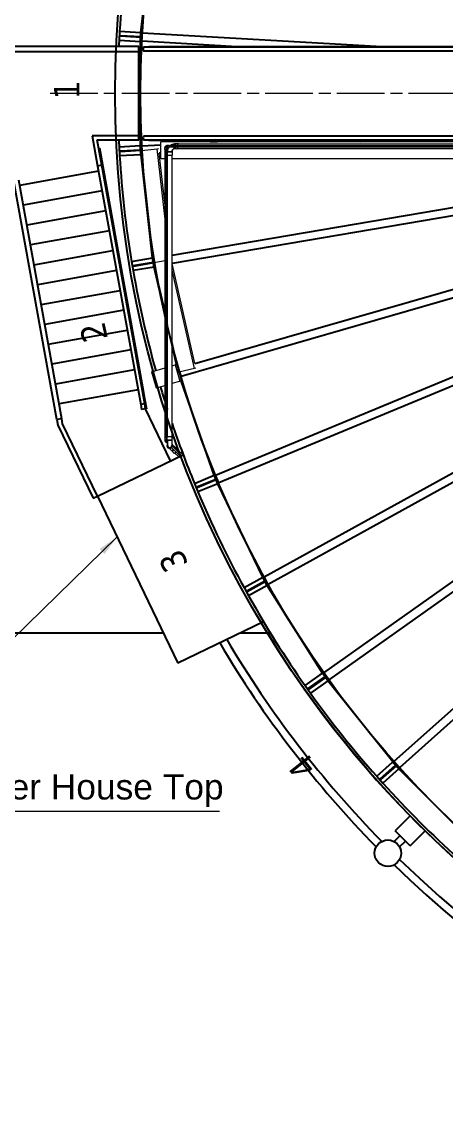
# Model space of a CAD drawing. Header units: millimetres. Extents: x 0 to 118900, y 0 to 84100.
# Drawn here: x 41833 to 46862, y 6551 to 19628 of the extents above; entities that cross this region are included whole.
import ezdxf

# ---------------------------------------------------------------- set-up
doc = ezdxf.new("R2010")
doc.units = ezdxf.units.MM
doc.header["$LTSCALE"] = 100
doc.linetypes.add('CHAIN', pattern=[0.3543, 0.2362, -0.0295, 0.0591, -0.0295])
for name, color, linetype, lineweight, true_color in [('4003-AREA-04.1_F-Foundation', 7, 'Continuous', 25, 0xadadad), ('P_Anti-Foam (AF)', 6, 'Continuous', 18, 0xff00ff), ('P_Cable Ducts (CD)', 30, 'Continuous', 18, 0xff7f00), ('P_Technical Water (TW)', 140, 'Continuous', 18, 0x00bfff)]:
    doc.layers.add(name, color=color, linetype=linetype, lineweight=lineweight, true_color=true_color)
for name, color, linetype, lineweight in [('4003-AREA-04.1_T-Tank', 7, 'Continuous', 25), ('Center Mark', 7, 'Continuous', 18), ('Dimension', 7, 'Continuous', 18), ('Symbol', 7, 'Continuous', 18), ('Visible', 7, 'Continuous', 25)]:
    doc.layers.add(name, color=color, linetype=linetype, lineweight=lineweight)
doc.styles.add('Text Style176', font='tahoma.ttf')
doc.styles.add('Title', font='arial.ttf')
doc.dimstyles.new('Default - Method 2a$7', dxfattribs={"dimscale": 100, "dimtxt": 3, "dimasz": 2.5, "dimexe": 3, "dimexo": 0.5, "dimgap": 0.7, "dimtad": 0, "dimtoh": 1, "dimdec": 1, "dimrnd": 1e-08, "dimtxsty": 'Title', "dimcen": 0.09, "dimdle": 10, "dimclrd": 256, "dimclre": 256, "dimclrt": 7, "dimazin": 2, "dimtfac": 0.833333, "dimtdec": 1, "dimtmove": 0, "dimatfit": 3, "dimfxl": 1, "dimtolj": 1, "dimlwd": -1, "dimlwe": -1, "dimarcsym": 0})
doc.dimstyles.new('Default - Method 2b', dxfattribs={"dimscale": 100, "dimtxt": 3, "dimasz": 2.5, "dimexe": 3, "dimexo": 0.5, "dimgap": 0.7, "dimtad": 0, "dimtoh": 1, "dimdec": 1, "dimrnd": 1e-08, "dimtxsty": 'Title', "dimcen": 0.09, "dimdle": 10, "dimclrd": 256, "dimclre": 256, "dimclrt": 7, "dimadec": 0, "dimazin": 2, "dimtfac": 0.833333, "dimtdec": 1, "dimtmove": 0, "dimatfit": 3, "dimfxl": 1, "dimtolj": 1, "dimlwd": -1, "dimlwe": -1, "dimarcsym": 0})

# ---------------------------------------------------------------- blocks, each defined once
blk = doc.blocks.new('*D26')
at = {"layer": 'Defpoints', "color": 0, "transparency": 16777216}
for p in [(24938, 18780), (55188, 18780), (55188, 4280)]:
    blk.add_point(p, dxfattribs=at)
at = {"layer": 'Dimension', "transparency": 16777216}
for p, q in [((24938, 18730), (24938, 3980)), ((55188, 18730), (55188, 3980)), ((25188, 4280), (54938, 4280))]:
    blk.add_line(p, q, dxfattribs=at)
for points in [[(25188, 4321), (25188, 4238), (24938, 4280)], [(54938, 4321), (54938, 4238), (55188, 4280)]]:
    blk.add_solid(points, dxfattribs=at)
at = {"layer": 'Dimension', "color": 7, "transparency": 16777216, "insert": (39499, 4350), "char_height": 300, "attachment_point": 7, "style": 'Title'}
blk.add_mtext('\\A1;30250', dxfattribs=at)

msp = doc.modelspace()

# ---------------------------------------------------------------- linework, layer by layer
at = {"layer": '4003-AREA-04.1_F-Foundation'}
msp.add_circle((55187.91, 18779.59), 12250, dxfattribs=at)
at = {"layer": '4003-AREA-04.1_T-Tank'}
msp.add_circle((55187.91, 18779.59), 11950, dxfattribs=at)
at = {"layer": 'Center Mark', "linetype": 'CHAIN', "ltscale": 23.990969}
msp.add_line((68233.91, 18779.59), (42141.91, 18779.59), dxfattribs=at)
at = {"layer": 'P_Anti-Foam (AF)'}
for p, q in [((43640.22, 18180.86), (43643.8, 18183.19)), ((43661.08, 18183.89), (43645.97, 18183.89)), ((43683.56, 18183.89), (43672.94, 18183.89)), ((43683.56, 18181.59), (52498.49, 18181.59)), ((43557.98, 18093.59), (43555.59, 18089.59)), ((43555.59, 18089.59), (43614.19, 18089.59)), ((43555.59, 18089.59), (43555.59, 18070.49)), ((43555.59, 18060.89), (43555.59, 18049.59)), ((43555.59, 18049.59), (43614.19, 18049.59)), ((43557.89, 14706.62), (43557.89, 18049.59)), ((43611.89, 14706.62), (43611.89, 18049.59)), ((43612.05, 18093.19), (43614.19, 18089.59)), ((43614.19, 18089.59), (43614.19, 18070.49)), ((43614.19, 18060.89), (43614.19, 18049.59)), ((43640.59, 18128.08), (43643.8, 18125.99)), ((43661.08, 18125.29), (43645.97, 18125.29)), ((43683.56, 18125.29), (43672.94, 18125.29)), ((43683.56, 18127.59), (52498.49, 18127.59)), ((43614.19, 14706.62), (43555.59, 14706.62)), ((43555.59, 14695.32), (43555.59, 14706.62)), ((43555.59, 14666.62), (43555.59, 14685.72)), ((43614.19, 14666.62), (43555.59, 14666.62)), ((43557.9, 14662.76), (43555.59, 14666.62)), ((43557.89, 14662.76), (43557.89, 14601.73)), ((43611.89, 14662.76), (43614.19, 14666.62)), ((43611.89, 14601.73), (43611.89, 14662.76)), ((43611.89, 14601.73), (43611.89, 14662.76)), ((43614.19, 14695.32), (43614.19, 14706.62)), ((43614.19, 14666.62), (43614.19, 14685.72)), ((43580.78, 14568.67), (43611.52, 14540.31)), ((43580.78, 14568.67), (43611.52, 14540.31)), ((43611.52, 14540.31), (43612.8, 14536)), ((43630.17, 14554.83), (43612.8, 14536)), ((43626.83, 14523.05), (43612.8, 14536)), ((43648.14, 14579.99), (43617.4, 14608.36)), ((43648.14, 14579.99), (43617.4, 14608.36)), ((43642.19, 14508.88), (43633.89, 14516.54)), ((43658.31, 14526.35), (43642.19, 14508.88)), ((43652.53, 14579.07), (43642.39, 14568.07)), ((43648.14, 14579.99), (43652.53, 14579.07)), ((43666.57, 14566.12), (43652.53, 14579.07)), ((43681.93, 14551.94), (43670.53, 14539.59)), ((43681.93, 14551.94), (43673.63, 14559.61)), ((43743.71, 14491.8), (43680.37, 14550.25)), ((43691.38, 14466.61), (43643.75, 14510.57))]:
    msp.add_line(p, q, dxfattribs=at)
for centre, radius, start, end in [((43556.35, 18065.69), 4.65, 101.812282, 258.187718), ((43555.34, 18070.49), 0.25, 281.812282, 0), ((43555.34, 18060.89), 0.25, 0, 78.187718), ((43614.44, 18070.49), 0.25, 180, 258.187718), ((43614.44, 18060.89), 0.25, 101.812282, 180), ((43613.44, 18065.69), 4.65, 281.812282, 78.187718), ((43556.35, 14690.52), 4.65, 101.812282, 258.187718), ((43555.34, 14695.32), 0.25, 281.812282, 0), ((43555.34, 14685.72), 0.25, 0, 78.187718), ((43614.44, 14695.32), 0.25, 180, 258.187718), ((43614.44, 14685.72), 0.25, 101.812282, 180), ((43613.44, 14690.52), 4.65, 281.812282, 78.187718), ((43584.89, 14601.62), 33.2, 144.414988, 35.585012), ((43584.89, 14601.62), 29.3, 157.146618, 22.853382), ((43630.87, 14520.35), 4.65, 149.112885, 305.48832), ((43626.66, 14522.87), 0.25, 329.112885, 47.300603), ((43633.72, 14516.36), 0.25, 47.300603, 125.48832), ((43666.74, 14566.3), 0.25, 227.300603, 305.48832), ((43669.59, 14562.31), 4.65, 329.112885, 125.48832), ((43673.8, 14559.79), 0.25, 149.112885, 227.300603)]:
    msp.add_arc(centre, radius, start, end, dxfattribs=at)
for centre, major_axis, start_param, end_param in [((43645.97, 18154.59), (0, 29.3), 0, 1.2585814), ((43683.56, 18154.59), (0, 29.3), 5.88431855, 7.54176671), ((43683.56, 18154.59), (0, 27), 0, 1.23095942), ((43645.97, 18154.59), (0, -29.3), 5.02460391, 6.28318531), ((43683.56, 18154.59), (0, -29.3), 5.02460391, 6.68205207), ((43683.56, 18154.59), (0, -27), 5.05222589, 6.28318531)]:
    msp.add_ellipse(centre, major_axis=major_axis, ratio=0.34202014, start_param=start_param, end_param=end_param, dxfattribs=at)
for points, knots in [([(43641.12, 18181.45), (43632.57, 18180.96), (43624.1, 18179.16), (43608.03, 18173.11), (43600.45, 18168.85), (43593.63, 18163.59)], [3.19563726, 3.19563726, 3.19563726, 3.19563726, 3.481706808, 3.481706808, 3.768932928, 3.768932928, 3.768932928, 3.768932928]), ([(43593.63, 18163.59), (43601.06, 18169.33), (43609.41, 18173.86), (43625.64, 18179.47), (43633.35, 18181.01), (43641.12, 18181.45)], [5.550404291, 5.550404291, 5.550404291, 5.550404291, 5.8635853, 5.8635853, 6.123699959, 6.123699959, 6.123699959, 6.123699959]), ([(43633.6, 18163.59), (43633.7, 18164.44), (43633.82, 18165.28), (43634.42, 18169.08), (43635.07, 18171.78), (43636.71, 18176.39), (43637.68, 18178.24), (43639.22, 18180.09), (43639.72, 18180.54), (43640.22, 18180.86)], [-3.3231971, -3.3231971, -3.3231971, -3.3231971, -3.05108275, -3.05108275, -2.06065177, -2.06065177, -1.04558349, -1.04558349, -0.5911917, -0.5911917, -0.5911917, -0.5911917]), ([(43654.49, 18163.59), (43654.72, 18165.76), (43655.03, 18167.86), (43656.04, 18172.94), (43656.84, 18175.76), (43658.94, 18180.89), (43660.23, 18183.17), (43662.81, 18185.71), (43663.67, 18186.37), (43666.02, 18187.56), (43667.67, 18187.92), (43670.57, 18187.61), (43671.79, 18187.15), (43674, 18185.81), (43674.96, 18184.91), (43675.79, 18183.89)], [1.87336372, 1.87336372, 1.87336372, 1.87336372, 2.09782406, 2.09782406, 2.44390059, 2.44390059, 2.8174678, 2.8174678, 2.97004018, 2.97004018, 3.17762017, 3.17762017, 3.34599852, 3.34599852, 3.53657368, 3.53657368, 3.53657368, 3.53657368]), ([(43574.83, 18143.84), (43574.79, 18143.79), (43574.76, 18143.75), (43569.64, 18136.39), (43565.62, 18128.32), (43559.97, 18111.39), (43558.35, 18102.51), (43557.98, 18093.59)], [4.07301022, 4.07301022, 4.07301022, 4.07301022, 4.074948281, 4.074948281, 4.371569017, 4.371569017, 4.668189753, 4.668189753, 4.668189753, 4.668189753]), ([(43557.98, 18093.59), (43558.32, 18101.71), (43559.69, 18109.79), (43564.82, 18126.61), (43568.94, 18135.23), (43574.45, 18143.3), (43574.64, 18143.57), (43574.83, 18143.84)], [4.651147466, 4.651147466, 4.651147466, 4.651147466, 4.921107504, 4.921107504, 5.235266769, 5.235266769, 5.246326999, 5.246326999, 5.246326999, 5.246326999]), ([(43557.98, 18093.59), (43557.98, 18093.58), (43558.13, 18093.58), (43559.1, 18093.57), (43560.45, 18093.56), (43564.36, 18093.53), (43566.88, 18093.51), (43572.77, 18093.47), (43576.08, 18093.44), (43583.07, 18093.39), (43586.69, 18093.36), (43593.51, 18093.3), (43596.68, 18093.27), (43602.56, 18093.22), (43605.17, 18093.19), (43608.11, 18093.17), (43608.9, 18093.17), (43610.04, 18093.16), (43610.46, 18093.16), (43611.22, 18093.17), (43611.53, 18093.17), (43611.94, 18093.18), (43612.05, 18093.18), (43612.05, 18093.19)], [-16.07935839, -16.07935839, -16.07935839, -16.07935839, -15.57658552, -15.57658552, -14.50636277, -14.50636277, -13.43875799, -13.43875799, -12.3711817, -12.3711817, -11.29793947, -11.29793947, -10.28432187, -10.28432187, -9.20957383, -9.20957383, -8.73953324, -8.73953324, -8.39016301, -8.39016301, -7.98260766, -7.98260766, -7.57105675, -7.57105675, -7.57105675, -7.57105675]), ([(43641.78, 18127.3), (43639.19, 18126.94), (43636.63, 18126.25), (43631.3, 18124.04), (43628.56, 18122.42), (43623.51, 18118.34), (43621.2, 18115.89), (43617.24, 18110.29), (43615.59, 18107.15), (43613.15, 18100.42), (43612.36, 18096.83), (43612.05, 18093.19)], [3.27139234, 3.27139234, 3.27139234, 3.27139234, 3.51286029, 3.51286029, 3.7900158, 3.7900158, 4.06717131, 4.06717131, 4.34432682, 4.34432682, 4.62148233, 4.62148233, 4.62148233, 4.62148233]), ([(43612.05, 18093.19), (43612.28, 18095.84), (43612.75, 18098.46), (43614.51, 18104.68), (43616.07, 18108.17), (43620.05, 18114.53), (43622.49, 18117.36), (43628.02, 18122.11), (43631.12, 18123.99), (43636.77, 18126.29), (43639.27, 18126.95), (43641.78, 18127.3)], [4.69785489, 4.69785489, 4.69785489, 4.69785489, 4.89934259, 4.89934259, 5.19453854, 5.19453854, 5.4990448, 5.4990448, 5.81320407, 5.81320407, 6.04794488, 6.04794488, 6.04794488, 6.04794488]), ([(43640.59, 18128.08), (43639.66, 18128.69), (43638.75, 18129.71), (43636.84, 18132.92), (43635.89, 18135.32), (43634.52, 18140.42), (43634.04, 18142.93), (43633.7, 18145.59)], [-7.91615287, -7.91615287, -7.91615287, -7.91615287, -7.08251383, -7.08251383, -6.01068972, -6.01068972, -5.16301016, -5.16301016, -5.16301016, -5.16301016]), ([(43668.43, 18121.39), (43667.14, 18121.39), (43665.86, 18121.73), (43663.41, 18122.93), (43662.32, 18123.87), (43659.87, 18126.66), (43658.73, 18128.76), (43656.69, 18133.86), (43655.86, 18136.94), (43654.93, 18142.01), (43654.68, 18143.78), (43654.49, 18145.59)], [0, 0, 0, 0, 0.16661269, 0.16661269, 0.3718384, 0.3718384, 0.7078815, 0.7078815, 1.08037225, 1.08037225, 1.26822894, 1.26822894, 1.26822894, 1.26822894]), ([(43675.79, 18125.29), (43675.1, 18124.46), (43674.33, 18123.7), (43672.05, 18122.08), (43670.29, 18121.39), (43668.43, 18121.39)], [5.888204279, 5.888204279, 5.888204279, 5.888204279, 6.045247928, 6.045247928, 6.283185307, 6.283185307, 6.283185307, 6.283185307]), ([(43584.89, 14662.62), (43582.44, 14662.62), (43579.99, 14662.62), (43575.35, 14662.62), (43573.17, 14662.63), (43568.07, 14662.64), (43565.39, 14662.65), (43561.13, 14662.68), (43559.59, 14662.7), (43558.18, 14662.73), (43557.9, 14662.75), (43557.9, 14662.76)], [-17.0223675, -17.0223675, -17.0223675, -17.0223675, -16.28556608, -16.28556608, -15.57658552, -15.57658552, -14.50636277, -14.50636277, -13.43875799, -13.43875799, -12.77911943, -12.77911943, -12.77911943, -12.77911943]), ([(43611.89, 14662.76), (43611.89, 14662.76), (43611.86, 14662.75), (43611.53, 14662.72), (43610.67, 14662.71), (43607.85, 14662.67), (43605.9, 14662.66), (43601.06, 14662.64), (43598.2, 14662.63), (43591.83, 14662.62), (43588.38, 14662.62), (43584.89, 14662.62)], [-4.24379337, -4.24379337, -4.24379337, -4.24379337, -4.02678662, -4.02678662, -3.05108275, -3.05108275, -2.06065177, -2.06065177, -1.04558349, -1.04558349, 0, 0, 0, 0]), ([(43611.52, 14540.31), (43611.53, 14540.3), (43611.6, 14540.36), (43612.11, 14540.86), (43612.96, 14541.74), (43615.43, 14544.33), (43616.99, 14545.97), (43620.77, 14549.99), (43622.99, 14552.36), (43626.11, 14555.71), (43626.88, 14556.54), (43627.65, 14557.38)], [-12.76763374, -12.76763374, -12.76763374, -12.76763374, -12.3711817, -12.3711817, -11.29793947, -11.29793947, -10.28432187, -10.28432187, -9.20957383, -9.20957383, -8.86407228, -8.86407228, -8.86407228, -8.86407228]), ([(43639.83, 14570.66), (43641.65, 14572.67), (43643.25, 14574.44), (43645.89, 14577.39), (43646.89, 14578.51), (43647.94, 14579.71), (43648.16, 14579.98), (43648.14, 14579.99)], [-6.9771022, -6.9771022, -6.9771022, -6.9771022, -6.01068972, -6.01068972, -5.00398108, -5.00398108, -4.25526001, -4.25526001, -4.25526001, -4.25526001])]:
    msp.add_open_spline(points, degree=3, knots=knots, dxfattribs=at)
at = {"layer": 'P_Cable Ducts (CD)'}
for p, q in [((52596.64, 18204.59), (43478.68, 18204.59)), ((43478.68, 18004.59), (43478.68, 18204.59)), ((43248.15, 18103.28), (43434.87, 18124.32)), ((43397.66, 16776.35), (43248.15, 18103.28)), ((43434.87, 18124.32), (43452.4, 18126.3)), ((43528.91, 17289.72), (43434.87, 18124.32)), ((43528.91, 17451.85), (43459.23, 18070.29)), ((43528.91, 18004.59), (43478.68, 18004.59)), ((43557.89, 18004.59), (43546.91, 18004.59)), ((52574.05, 18004.59), (43611.89, 18004.59)), ((43557.89, 17194.6), (43546.91, 17292.09)), ((43557.89, 17032.48), (43546.91, 17129.97)), ((43397.66, 16776.35), (43528.91, 16798.65)), ((43528.91, 16201.31), (43397.66, 16776.35)), ((43546.91, 16801.71), (43557.89, 16803.57)), ((43883.38, 15574.27), (43612.39, 16761.56)), ((43877.99, 15516.31), (43611.89, 16682.16)), ((43557.89, 16074.32), (43546.91, 16122.44)), ((43694.8, 15474.5), (43611.89, 15837.73)), ((43667.91, 15564.81), (43650.5, 15559.79)), ((43723.28, 15372.62), (43667.91, 15564.81)), ((43366.89, 15478.08), (43528.91, 15524.76)), ((43366.89, 15478.08), (43422.26, 15285.9)), ((43546.91, 15529.95), (43557.89, 15533.11)), ((43611.89, 15548.67), (43650.5, 15559.79)), ((43650.5, 15559.79), (43705.86, 15367.6)), ((43877.99, 15516.31), (43694.8, 15474.5)), ((43895.19, 15520.23), (43877.99, 15516.31)), ((43422.26, 15285.9), (43528.91, 15316.63)), ((43546.91, 15321.81), (43557.89, 15324.98)), ((43611.89, 15340.53), (43705.86, 15367.6)), ((43705.86, 15367.6), (43723.28, 15372.62))]:
    msp.add_line(p, q, dxfattribs=at)
at = {"layer": 'P_Technical Water (TW)'}
for p, q in [((43529.15, 18140.27), (43527.16, 18136.59)), ((43548.66, 18136.59), (43527.16, 18136.59)), ((43527.16, 18128.09), (43527.16, 18136.59)), ((43527.16, 18114.59), (43527.16, 18121.29)), ((43548.66, 18114.59), (43527.16, 18114.59)), ((43528.91, 14700.99), (43528.91, 18114.59)), ((43546.91, 14700.99), (43546.91, 18114.59)), ((43547.25, 18139.19), (43548.66, 18136.59)), ((43548.66, 18128.09), (43548.66, 18136.59)), ((43548.66, 18114.59), (43548.66, 18121.29)), ((43550.77, 18163.17), (43554.1, 18165.13)), ((43551.78, 18145.42), (43554.1, 18144.05)), ((43554.82, 18165.34), (43561.75, 18165.34)), ((43554.82, 18143.84), (43561.75, 18143.84)), ((43569.2, 18165.34), (43575.5, 18165.34)), ((43569.2, 18143.84), (43575.5, 18143.84)), ((43575.5, 18163.59), (52606.08, 18163.59)), ((43575.5, 18145.59), (52610.44, 18145.59)), ((43527.16, 14700.99), (43548.66, 14700.99)), ((43527.16, 14700.99), (43527.16, 14694.29)), ((43527.16, 14687.49), (43527.16, 14678.99)), ((43527.16, 14678.99), (43548.66, 14678.99)), ((43528.91, 14675.76), (43527.16, 14678.99)), ((43528.91, 14675.76), (43528.91, 14661.28)), ((43538.34, 14647.75), (43541.9, 14644.16)), ((43542.92, 14640.63), (43557.89, 14655.44)), ((43546.91, 14675.76), (43548.66, 14678.99)), ((43546.91, 14661.28), (43546.91, 14675.76)), ((43546.91, 14661.28), (43546.91, 14675.76)), ((43548.66, 14700.99), (43548.66, 14694.29)), ((43548.66, 14687.49), (43548.66, 14678.99)), ((43554.7, 14656.81), (43551.15, 14660.4)), ((43554.7, 14656.81), (43551.15, 14660.4)), ((43554.69, 14656.81), (43557.89, 14655.84)), ((43541.89, 14644.16), (43542.92, 14640.63)), ((43542.92, 14640.63), (43548.89, 14634.59)), ((43553.67, 14629.75), (43557.89, 14625.48)), ((43708.97, 14475.08), (43607.74, 14577.53)), ((43726.12, 14483.34), (43617.12, 14593.64))]:
    msp.add_line(p, q, dxfattribs=at)
for centre, radius, start, end in [((43527.97, 18124.69), 3.31, 107.346348, 252.653652), ((43526.91, 18128.09), 0.25, 287.346348, 0), ((43526.91, 18121.29), 0.25, 0, 72.653652), ((43548.91, 18128.09), 0.25, 180, 252.653652), ((43548.91, 18121.29), 0.25, 107.346348, 180), ((43547.85, 18124.69), 3.31, 287.346348, 72.653652), ((43527.97, 14690.89), 3.31, 107.346348, 252.653652), ((43537.91, 14660.99), 13.25, 132.784695, 47.215305), ((43526.91, 14694.29), 0.25, 287.346348, 0), ((43526.91, 14687.49), 0.25, 0, 72.653652), ((43537.91, 14660.99), 10.75, 146.846591, 33.153408), ((43548.91, 14694.29), 0.25, 180, 252.653652), ((43548.91, 14687.49), 0.25, 107.346348, 180), ((43547.85, 14690.89), 3.31, 287.346348, 72.653652), ((43551.86, 14632.74), 3.31, 152.005975, 297.313279), ((43548.71, 14634.41), 0.25, 332.005975, 44.659627), ((43553.49, 14629.58), 0.25, 44.659627, 117.313279)]:
    msp.add_arc(centre, radius, start, end, dxfattribs=at)
for centre, major_axis, start_param, end_param in [((43554.82, 18154.59), (0, 10.75), 0, 3.14159265), ((43575.5, 18154.59), (0, 10.75), 5.70454917, 10.0034141), ((43575.5, 18154.59), (0, -9), 3.14159265, 6.28318531)]:
    msp.add_ellipse(centre, major_axis=major_axis, ratio=0.34202014, start_param=start_param, end_param=end_param, dxfattribs=at)
for points, knots in [([(43529.15, 18140.27), (43529.45, 18142.53), (43530.02, 18144.76), (43531.7, 18149), (43532.8, 18151.02), (43535.48, 18154.71), (43537.06, 18156.39), (43540.59, 18159.28), (43542.55, 18160.49), (43546.65, 18162.32), (43548.79, 18162.95), (43550.97, 18163.29)], [3.28085783, 3.28085783, 3.28085783, 3.28085783, 3.53966274, 3.53966274, 3.79846765, 3.79846765, 4.05727256, 4.05727256, 4.31607747, 4.31607747, 4.56643863, 4.56643863, 4.56643863, 4.56643863]), ([(43529.15, 18140.27), (43529.35, 18141.8), (43529.68, 18143.31), (43530.94, 18147.43), (43532.15, 18149.96), (43535.27, 18154.53), (43537.19, 18156.58), (43541.57, 18159.97), (43544.04, 18161.31), (43548.06, 18162.7), (43549.51, 18163.06), (43550.97, 18163.29)], [4.74621341, 4.74621341, 4.74621341, 4.74621341, 4.9211075, 4.9211075, 5.23526677, 5.23526677, 5.54942603, 5.54942603, 5.8635853, 5.8635853, 6.03179422, 6.03179422, 6.03179422, 6.03179422]), ([(43529.15, 18140.27), (43529.15, 18140.25), (43529.29, 18140.23), (43529.93, 18140.16), (43530.52, 18140.12), (43532.06, 18140.01), (43533.01, 18139.95), (43535.15, 18139.81), (43536.32, 18139.74), (43538.73, 18139.59), (43539.94, 18139.51), (43542.14, 18139.37), (43543.13, 18139.31), (43544.81, 18139.21), (43545.51, 18139.17), (43546.31, 18139.15), (43546.53, 18139.14), (43546.88, 18139.14), (43547.01, 18139.15), (43547.2, 18139.16), (43547.25, 18139.17), (43547.25, 18139.19)], [-5.38075005, -5.38075005, -5.38075005, -5.38075005, -5.10167857, -5.10167857, -4.74348592, -4.74348592, -4.3836098, -4.3836098, -4.02207002, -4.02207002, -3.65904167, -3.65904167, -3.32476124, -3.32476124, -3.00328669, -3.00328669, -2.84994124, -2.84994124, -2.69860751, -2.69860751, -2.54262273, -2.54262273, -2.54262273, -2.54262273]), ([(43547.25, 18139.19), (43547.41, 18139.8), (43547.63, 18140.39), (43548.17, 18141.49), (43548.48, 18142), (43549.19, 18142.93), (43549.58, 18143.35), (43550.42, 18144.08), (43550.86, 18144.4), (43551.64, 18144.84), (43551.96, 18144.99), (43552.29, 18145.12)], [3.418428905, 3.418428905, 3.418428905, 3.418428905, 3.619980897, 3.619980897, 3.821532888, 3.821532888, 4.02308488, 4.02308488, 4.224636871, 4.224636871, 4.363794062, 4.363794062, 4.363794062, 4.363794062]), ([(43547.25, 18139.19), (43547.25, 18139.2), (43547.26, 18139.21), (43547.49, 18140.08), (43547.84, 18140.9), (43548.72, 18142.38), (43549.27, 18143.05), (43550.52, 18144.19), (43551.22, 18144.65), (43552.07, 18145.03), (43552.18, 18145.07), (43552.29, 18145.12)], [4.883784491, 4.883784491, 4.883784491, 4.883784491, 4.887691037, 4.887691037, 5.171848072, 5.171848072, 5.467597278, 5.467597278, 5.781756543, 5.781756543, 5.829149647, 5.829149647, 5.829149647, 5.829149647]), ([(43551.78, 18145.42), (43551.48, 18145.59), (43551.19, 18145.88), (43550.49, 18146.84), (43550.11, 18147.61), (43549.48, 18149.42), (43549.22, 18150.42), (43548.85, 18152.56), (43548.74, 18153.68), (43548.66, 18155.91), (43548.69, 18157.01), (43548.9, 18159.07), (43549.08, 18160.01), (43549.57, 18161.6), (43549.87, 18162.24), (43550.39, 18162.89), (43550.58, 18163.06), (43550.77, 18163.17)], [-2.66035015, -2.66035015, -2.66035015, -2.66035015, -2.4076982, -2.4076982, -2.04802103, -2.04802103, -1.70758077, -1.70758077, -1.37247391, -1.37247391, -1.03554171, -1.03554171, -0.69447124, -0.69447124, -0.34920521, -0.34920521, -0.17418366, -0.17418366, -0.17418366, -0.17418366]), ([(43570.27, 18143.84), (43570.26, 18143.84), (43570.26, 18143.83), (43569.94, 18143.36), (43569.56, 18142.91), (43568.78, 18142.26), (43568.44, 18142.02), (43567.48, 18141.55), (43566.78, 18141.35), (43565.48, 18141.34), (43564.89, 18141.45), (43563.81, 18141.87), (43563.32, 18142.18), (43562.33, 18143.02), (43561.9, 18143.57), (43560.91, 18145.18), (43560.49, 18146.3), (43559.82, 18148.77), (43559.58, 18150.11), (43559.32, 18152.79), (43559.27, 18154.11), (43559.34, 18156.72), (43559.45, 18158.01), (43559.84, 18160.48), (43560.11, 18161.67), (43560.91, 18163.97), (43561.42, 18165.06), (43562.61, 18166.4), (43562.97, 18166.74), (43563.99, 18167.42), (43564.73, 18167.73), (43566.13, 18167.88), (43566.74, 18167.82), (43567.86, 18167.49), (43568.37, 18167.22), (43569.37, 18166.48), (43569.8, 18166), (43570.2, 18165.44), (43570.23, 18165.39), (43570.27, 18165.34)], [1.10600427, 1.10600427, 1.10600427, 1.10600427, 1.10772063, 1.10772063, 1.29144933, 1.29144933, 1.40190438, 1.40190438, 1.56637698, 1.56637698, 1.70086654, 1.70086654, 1.85291002, 1.85291002, 2.07565976, 2.07565976, 2.47021924, 2.47021924, 2.86030654, 2.86030654, 3.21710086, 3.21710086, 3.56901319, 3.56901319, 3.93361805, 3.93361805, 4.34307352, 4.34307352, 4.48806107, 4.48806107, 4.67675811, 4.67675811, 4.81252702, 4.81252702, 4.95734088, 4.95734088, 5.15713491, 5.15713491, 5.17718104, 5.17718104, 5.17718104, 5.17718104]), ([(43537.91, 14675.29), (43536.91, 14675.29), (43535.93, 14675.3), (43534.06, 14675.33), (43533.2, 14675.36), (43531.48, 14675.42), (43530.69, 14675.47), (43529.51, 14675.58), (43529.13, 14675.64), (43528.95, 14675.72), (43528.92, 14675.74), (43528.91, 14675.76)], [-5.69285379, -5.69285379, -5.69285379, -5.69285379, -5.39407316, -5.39407316, -5.10167857, -5.10167857, -4.74348592, -4.74348592, -4.3836098, -4.3836098, -4.30056251, -4.30056251, -4.30056251, -4.30056251]), ([(43528.91, 14661.28), (43528.91, 14661.12), (43528.91, 14660.96), (43528.98, 14659.67), (43529.25, 14658.57), (43530.18, 14656.52), (43530.84, 14655.58), (43532.48, 14653.99), (43533.45, 14653.35), (43535.59, 14652.48), (43536.75, 14652.25), (43537.91, 14652.25)], [-1.4217242, -1.4217242, -1.4217242, -1.4217242, -1.37247391, -1.37247391, -1.03554171, -1.03554171, -0.69447124, -0.69447124, -0.34920521, -0.34920521, 0, 0, 0, 0]), ([(43546.91, 14675.76), (43546.9, 14675.75), (43546.9, 14675.75), (43546.84, 14675.68), (43546.57, 14675.62), (43545.64, 14675.51), (43544.98, 14675.46), (43543.34, 14675.38), (43542.37, 14675.35), (43540.23, 14675.31), (43539.07, 14675.29), (43537.91, 14675.29)], [-1.39257574, -1.39257574, -1.39257574, -1.39257574, -1.37247391, -1.37247391, -1.03554171, -1.03554171, -0.69447124, -0.69447124, -0.34920521, -0.34920521, 0, 0, 0, 0]), ([(43537.91, 14652.25), (43538.91, 14652.25), (43539.9, 14652.41), (43541.76, 14653.06), (43542.62, 14653.52), (43544.34, 14654.85), (43545.13, 14655.75), (43546.31, 14657.83), (43546.69, 14658.98), (43546.89, 14660.54), (43546.91, 14660.91), (43546.91, 14661.28)], [-5.69285379, -5.69285379, -5.69285379, -5.69285379, -5.39407316, -5.39407316, -5.10167857, -5.10167857, -4.74348592, -4.74348592, -4.3836098, -4.3836098, -4.27134889, -4.27134889, -4.27134889, -4.27134889]), ([(43541.9, 14644.16), (43541.93, 14644.12), (43542.05, 14644.16), (43542.53, 14644.46), (43542.97, 14644.79), (43544.1, 14645.7), (43544.74, 14646.25), (43546.14, 14647.5), (43546.89, 14648.19), (43548.02, 14649.27), (43548.38, 14649.62), (43549.1, 14650.33), (43549.46, 14650.69), (43550.48, 14651.73), (43551.11, 14652.4), (43552.41, 14653.81), (43553.03, 14654.51), (43553.97, 14655.64), (43554.31, 14656.08), (43554.68, 14656.62), (43554.74, 14656.77), (43554.7, 14656.81)], [-4.27134889, -4.27134889, -4.27134889, -4.27134889, -4.02207002, -4.02207002, -3.65904167, -3.65904167, -3.32476124, -3.32476124, -3.00328669, -3.00328669, -2.84994124, -2.84994124, -2.69860751, -2.69860751, -2.4076982, -2.4076982, -2.04802103, -2.04802103, -1.70758077, -1.70758077, -1.4217242, -1.4217242, -1.4217242, -1.4217242])]:
    msp.add_open_spline(points, degree=3, knots=knots, dxfattribs=at)
at = {"layer": 'Visible'}
for p, q in [((43244.04, 19504.87), (43381.93, 20729.15)), ((42990.18, 19519.11), (42984.02, 19409.29)), ((42990.18, 19519.11), (43243.78, 19504.88)), ((43237.62, 19395.06), (43243.78, 19504.88)), ((43243.78, 19504.88), (43259.76, 19503.99)), ((43253.88, 19399.15), (43259.48, 19499)), ((43259.48, 19499), (43259.76, 19503.99)), ((43259.48, 19499), (46171.58, 19335.59)), ((43237.62, 19395.06), (42984.02, 19409.29)), ((42995.81, 19458.7), (42996.37, 19468.69)), ((43240.42, 19444.98), (42995.81, 19458.7)), ((42996.37, 19468.69), (43240.98, 19454.96)), ((43253.6, 19394.16), (43237.62, 19395.06)), ((43237.91, 18779.31), (43237.88, 19395.04)), ((43253.6, 19394.16), (43253.88, 19399.15)), ((44386.62, 19335.59), (43253.88, 19399.15)), ((43217.91, 19337.89), (41639.66, 19337.89)), ((41697.96, 19279.59), (43217.91, 19279.59)), ((43217.91, 19279.59), (43217.91, 19337.89)), ((43217.91, 18279.59), (43217.91, 19279.59)), ((43237.91, 19329.59), (43277.94, 19329.59)), ((43237.91, 18229.59), (43237.91, 19329.59)), ((52587.91, 19329.59), (43277.94, 19329.59)), ((52581.46, 19281.29), (43277.94, 19281.29)), ((43337.91, 19329.59), (43337.91, 19335.59)), ((52567.91, 19335.59), (43337.91, 19335.59)), ((43217.91, 18279.59), (42665.02, 18279.59)), ((42665.02, 18279.59), (42729.94, 17919.64)), ((42722.81, 18231.29), (43217.91, 18231.29)), ((42777.47, 17928.21), (42722.81, 18231.29)), ((43217.91, 18231.29), (43217.91, 18279.59)), ((43277.94, 18229.59), (43237.91, 18229.59)), ((43237.94, 18163.02), (43237.94, 18229.59)), ((43277.94, 18277.89), (52581.46, 18277.89)), ((43277.94, 18229.59), (52587.91, 18229.59)), ((43337.91, 18229.59), (43337.91, 18223.59)), ((52567.91, 18223.59), (43337.91, 18223.59)), ((44066.68, 18204.59), (44404.72, 18223.59)), ((46186.7, 18223.59), (45848.66, 18204.59)), ((42750.35, 18134.93), (42740.51, 18133.16)), ((42750.35, 18134.93), (42798.28, 17869.22)), ((42984.08, 18148.75), (43237.68, 18163.01)), ((42984.08, 18148.75), (42990.25, 18038.93)), ((43243.85, 18053.18), (42990.25, 18038.93)), ((42995.87, 18099.34), (43240.49, 18113.08)), ((42996.43, 18089.35), (42995.87, 18099.34)), ((43241.05, 18103.1), (42996.43, 18089.35)), ((43237.68, 18163.01), (43253.65, 18163.9)), ((43243.85, 18053.18), (43237.68, 18163.01)), ((43253.73, 18053.73), (43243.85, 18053.18)), ((43382.11, 16828.93), (43244.11, 18053.19)), ((43253.94, 18158.91), (43253.65, 18163.9)), ((43253.94, 18158.91), (43478.68, 18171.54)), ((43257.01, 18104.28), (43253.94, 18158.91)), ((43478.68, 18071.39), (43458.35, 18070.24)), ((42777.47, 17928.21), (42729.94, 17919.64)), ((42729.94, 17919.64), (43240.28, 15090.1)), ((43287.81, 15098.67), (42777.47, 17928.21)), ((50926.3, 18004.59), (43611.89, 16761.47)), ((43611.89, 16862.91), (50329.47, 18004.59)), ((52574.05, 17974.38), (43718.95, 15422.82)), ((43882.54, 15574.03), (52317.72, 18004.59)), ((42740.9, 17858.87), (41804.31, 17689.95)), ((42798.28, 17869.22), (42788.43, 17867.44)), ((42798.28, 17869.22), (42929.34, 17142.54)), ((42246.32, 14910.82), (41735.98, 17740.37)), ((42303.69, 14921.17), (41793.35, 17750.72)), ((44128.63, 14252.2), (52574.05, 17750.87)), ((42783.43, 17623.07), (41846.84, 17454.15)), ((52595.29, 17651.43), (44166.9, 14159.81)), ((44705.07, 13042.42), (52678.79, 17449.83)), ((42825.96, 17387.28), (41889.37, 17218.35)), ((52717.3, 17356.86), (44753.45, 12954.9)), ((42868.49, 17151.48), (41931.9, 16982.56)), ((42929.34, 17142.54), (42919.5, 17140.77)), ((42929.34, 17142.54), (42937.91, 17095.01)), ((45413.35, 11904.79), (52803.45, 17148.87)), ((42937.91, 17095.01), (42928.07, 17093.23)), ((42937.91, 17095.01), (43099.45, 16199.36)), ((52842.71, 17054.11), (45471.22, 11823.24)), ((41974.43, 16746.76), (42911.01, 16915.69)), ((43131.45, 16786.32), (43381.86, 16828.88)), ((43131.45, 16786.32), (43149.88, 16677.88)), ((43148.7, 16738.54), (43390.23, 16779.59)), ((43150.37, 16728.68), (43148.7, 16738.54)), ((43391.91, 16769.73), (43150.37, 16728.68)), ((43381.86, 16828.88), (43391.56, 16830.53)), ((43400.29, 16720.44), (43381.86, 16828.88)), ((42953.54, 16679.89), (42016.95, 16510.97)), ((43400.29, 16720.44), (43149.88, 16677.88)), ((43410.04, 16722.09), (43400.29, 16720.44)), ((43528.91, 16158.19), (43400.54, 16720.48)), ((52973.17, 16733.13), (46311.18, 10779.05)), ((42059.48, 16275.17), (42996.07, 16444.1)), ((43038.6, 16208.3), (42102.01, 16039.38)), ((43099.45, 16199.36), (43089.61, 16197.59)), ((43108.03, 16151.83), (43098.18, 16150.05)), ((43099.45, 16199.36), (43108.03, 16151.83)), ((43108.03, 16151.83), (43269.57, 15256.18)), ((42144.54, 15803.58), (43081.13, 15972.51)), ((43557.89, 16031.23), (43546.91, 16079.34)), ((43123.66, 15736.71), (42187.07, 15567.79)), ((43664.59, 15563.85), (43611.89, 15794.69)), ((43166.18, 15500.91), (42229.6, 15331.99)), ((43680.53, 15521.03), (43683.95, 15522.01)), ((43718.95, 15422.82), (43703.49, 15476.48)), ((46244.54, 10853.61), (51414.54, 15474.24)), ((43720.33, 15418.02), (43710.98, 15415.32)), ((43720.33, 15418.02), (43718.95, 15422.82)), ((44112.17, 14250.8), (43719.91, 15371.65)), ((43208.71, 15265.12), (42272.12, 15096.2)), ((43269.57, 15256.18), (43259.72, 15254.4)), ((43278.14, 15208.65), (43268.3, 15206.87)), ((43269.57, 15256.18), (43278.14, 15208.65)), ((43278.14, 15208.65), (43286.69, 15161.22)), ((43287.81, 15098.67), (43240.28, 15090.1)), ((43240.28, 15090.1), (43251.24, 15029.32)), ((43276.85, 15159.44), (43286.69, 15161.22)), ((43286.69, 15161.22), (43308.61, 15039.67)), ((43298.77, 15037.9), (43287.81, 15098.67)), ((43308.61, 15039.67), (43298.77, 15037.9)), ((42303.69, 14921.17), (42246.32, 14910.82)), ((42246.32, 14910.82), (42258.68, 14842.25)), ((42314.65, 14860.4), (42303.69, 14921.17)), ((43298.77, 15037.9), (43251.24, 15029.32)), ((43595.88, 14420.65), (43298.77, 15037.9)), ((42258.68, 14842.25), (42674.99, 13977.38)), ((42727.52, 14002.66), (42314.65, 14860.4)), ((43528.91, 14675.76), (43528.91, 14661.28)), ((43538.34, 14647.75), (43541.9, 14644.16)), ((42727.52, 14002.66), (43744.69, 14492.27)), ((44111.93, 14250.7), (44126.71, 14256.82)), ((44128.63, 14252.2), (44126.71, 14256.82)), ((43877.27, 14153.48), (44111.93, 14250.7)), ((43877.27, 14153.48), (43919.37, 14051.86)), ((43904.72, 14110.73), (44131.07, 14204.5)), ((44134.9, 14195.26), (43908.55, 14101.5)), ((44154.03, 14149.07), (43919.37, 14051.86)), ((44154.03, 14149.07), (44111.93, 14250.7)), ((44166.9, 14159.81), (44128.63, 14252.2)), ((44168.81, 14155.19), (44154.03, 14149.07)), ((44688.88, 13039.18), (44154.27, 14149.17)), ((44168.81, 14155.19), (44166.9, 14159.81)), ((42674.99, 13977.38), (42727.52, 14002.66)), ((42727.52, 14002.66), (43681.69, 12020.35)), ((43908.55, 14101.5), (43904.72, 14110.73)), ((44466.35, 12916.18), (44688.65, 13039.06)), ((44498.42, 12876.78), (44712.84, 12995.3)), ((44717.68, 12986.54), (44503.25, 12868.02)), ((44688.65, 13039.06), (44702.66, 13046.8)), ((44741.87, 12942.78), (44688.65, 13039.06)), ((44705.07, 13042.42), (44702.66, 13046.8)), ((44753.45, 12954.9), (44705.07, 13042.42)), ((44755.87, 12950.52), (44741.87, 12942.78)), ((44755.87, 12950.52), (44753.45, 12954.9)), ((44466.35, 12916.18), (44519.56, 12819.91)), ((44503.25, 12868.02), (44498.42, 12876.78)), ((44741.87, 12942.78), (44519.56, 12819.91)), ((45397.62, 11899.76), (44742.09, 12942.91)), ((44698.86, 12509.96), (43681.69, 12020.35)), ((36617.05, 12379.59), (43508.77, 12379.59)), ((44428.02, 12379.59), (44777.9, 12379.59)), ((45397.41, 11899.61), (45410.45, 11908.87)), ((45413.35, 11904.79), (45410.45, 11908.87)), ((45471.22, 11823.24), (45413.35, 11904.79)), ((45190.26, 11752.62), (45397.41, 11899.61)), ((45226.53, 11717.05), (45426.34, 11858.83)), ((45432.13, 11850.68), (45232.32, 11708.89)), ((45461.06, 11809.9), (45253.92, 11662.91)), ((45461.06, 11809.9), (45397.41, 11899.61)), ((45474.11, 11819.16), (45461.06, 11809.9)), ((46229.47, 10846.85), (45461.27, 11810.05)), ((45474.11, 11819.16), (45471.22, 11823.24)), ((45190.26, 11752.62), (45253.92, 11662.91)), ((45232.32, 11708.89), (45226.53, 11717.05)), ((46229.28, 10846.68), (46241.21, 10857.34)), ((46244.54, 10853.61), (46241.21, 10857.34)), ((46039.89, 10677.42), (46229.28, 10846.68)), ((46079.92, 10646.14), (46262.6, 10809.4)), ((46269.26, 10801.94), (46086.59, 10638.68)), ((46302.58, 10764.66), (46113.2, 10595.4)), ((46302.58, 10764.66), (46229.28, 10846.68)), ((46311.18, 10779.05), (46244.54, 10853.61)), ((46314.51, 10775.32), (46302.58, 10764.66)), ((47173.99, 9893.7), (46302.78, 10764.83)), ((46314.51, 10775.32), (46311.18, 10779.05)), ((46039.89, 10677.42), (46113.2, 10595.4)), ((46086.59, 10638.68), (46079.92, 10646.14)), ((46437.91, 10206.37), (46260.69, 10029.15)), ((46246.29, 9903.02), (46316.55, 9973.28)), ((46437.46, 9852.37), (46260.69, 10029.15)), ((46437.46, 9852.37), (46614.69, 10029.6)), ((46311.34, 9837.97), (46381.6, 9908.23))]:
    msp.add_line(p, q, dxfattribs=at)
msp.add_circle((46172.3, 9763.98), 157.5, dxfattribs=at)
for radius, start, end in [(12796, 225.675698, 85.418923), (12220, 170.617712, 176.530526), (12220, 177.046284, 177.381393), (12220, 182.571672, 182.959098), (12220, 183.474855, 189.387669), (12220, 189.903427, 195.602554), (12220, 196.540303, 197.428463), (12220, 197.708068, 197.876619), (12220, 198.683822, 202.244812), (12220, 202.760569, 208.673383), (12220, 209.189141, 215.101955), (12704, 210.670807, 224.32186), (12250, 211.496668, 241.10467), (12796, 210.635005, 224.324302), (12220, 215.617712, 221.530526), (12220, 222.046284, 227.959098), (12704, 225.67814, 314.792537)]:
    msp.add_arc((55187.91, 18779.59), radius, start, end, dxfattribs=at)
for centre, major_axis, start_param, end_param in [((43277.94, 19305.44), (0, -24.15), 3.14159265, 6.28318531), ((43277.94, 18253.74), (0, 24.15), 0, 3.14159265)]:
    msp.add_ellipse(centre, major_axis=major_axis, ratio=0.34202014, start_param=start_param, end_param=end_param, dxfattribs=at)
for points, knots in [([(43557.89, 14601.73), (43557.89, 14600.97), (43557.93, 14600.21), (43558.26, 14596.21), (43559.12, 14593.05), (43561.94, 14587.13), (43563.89, 14584.43), (43568.73, 14579.82), (43571.59, 14577.97), (43577.96, 14575.38), (43581.41, 14574.7), (43584.89, 14574.7)], [-4.25526013, -4.25526013, -4.25526013, -4.25526013, -4.02678662, -4.02678662, -3.05108275, -3.05108275, -2.06065177, -2.06065177, -1.04558349, -1.04558349, 0, 0, 0, 0]), ([(43584.89, 14574.7), (43587.35, 14574.7), (43589.8, 14575.04), (43594.44, 14576.34), (43596.62, 14577.27), (43601.72, 14580.29), (43604.4, 14582.7), (43608.66, 14588.41), (43610.2, 14591.66), (43611.62, 14597.28), (43611.89, 14599.5), (43611.89, 14601.73)], [-17.0223675, -17.0223675, -17.0223675, -17.0223675, -16.28556608, -16.28556608, -15.57658552, -15.57658552, -14.50636277, -14.50636277, -13.43875799, -13.43875799, -12.76763363, -12.76763363, -12.76763363, -12.76763363])]:
    msp.add_open_spline(points, degree=3, knots=knots, dxfattribs=at)

# ---------------------------------------------------------------- texts
at = {"layer": 'Symbol', "color": 7, "char_height": 300, "attachment_point": 7, "style": 'Text Style176'}
for s, insert, rotation in [('1', (42513.4, 18711.32), 90.002691), ('2', (42854.16, 15870.58), 102.859833), ('3', (43814.59, 13198.21), 115.716976), ('4', (45343.81, 10794.59), 128.574119)]:
    msp.add_mtext(s, dxfattribs=dict(at, insert=insert, rotation=rotation))
at = {"layer": 'Symbol', "color": 7, "insert": (40497.32, 10311.3), "char_height": 300, "width": 3726.6772, "attachment_point": 7, "style": 'Title'}
msp.add_mtext('\\fArial|b0|i0;Digester House Top', dxfattribs=at)

# ---------------------------------------------------------------- dimensions: what is measured, and where the dimension line sits
at = {"layer": 'Dimension'}
dim = msp.add_linear_dim(base=(55187.91, 4279.59), p1=(24937.91, 18779.59), p2=(55187.91, 18779.59), angle=180, dimstyle='Default - Method 2b', override={"dimgap": 0.7, "dimtad": 1, "dimtoh": 0, "dimdec": 1, "dimtol": 0, "dimlim": 0, "dimtp": 0, "dimtm": 0, "dimtdec": 1, "dimtofl": 0, "dimatfit": 1}, dxfattribs=at)
dim.commit()
dim.dimension.update_dxf_attribs({"geometry": '*D26', "text_midpoint": (40062.91, 4279.59), "dimtype": 160})

# ---------------------------------------------------------------- leaders
at = {"layer": 'Symbol'}
msp.add_leader([(42960.49, 13518.67), (39523.15, 10161.3)], dimstyle='Default - Method 2a$7', override={"dimtad": 0}, dxfattribs=at)
at = {"layer": 'Symbol', "annotation_type": 0, "has_hookline": 1, "hookline_direction": 0, "text_width": 3677.97}
msp.add_leader([(36811.08, 12782.7), (39523.15, 10161.3), (40497.32, 10261.3)], dimstyle='Default - Method 2a$7', override={"dimgap": 0, "dimtad": 1}, dxfattribs=at)

doc.saveas('drawing.dxf')
